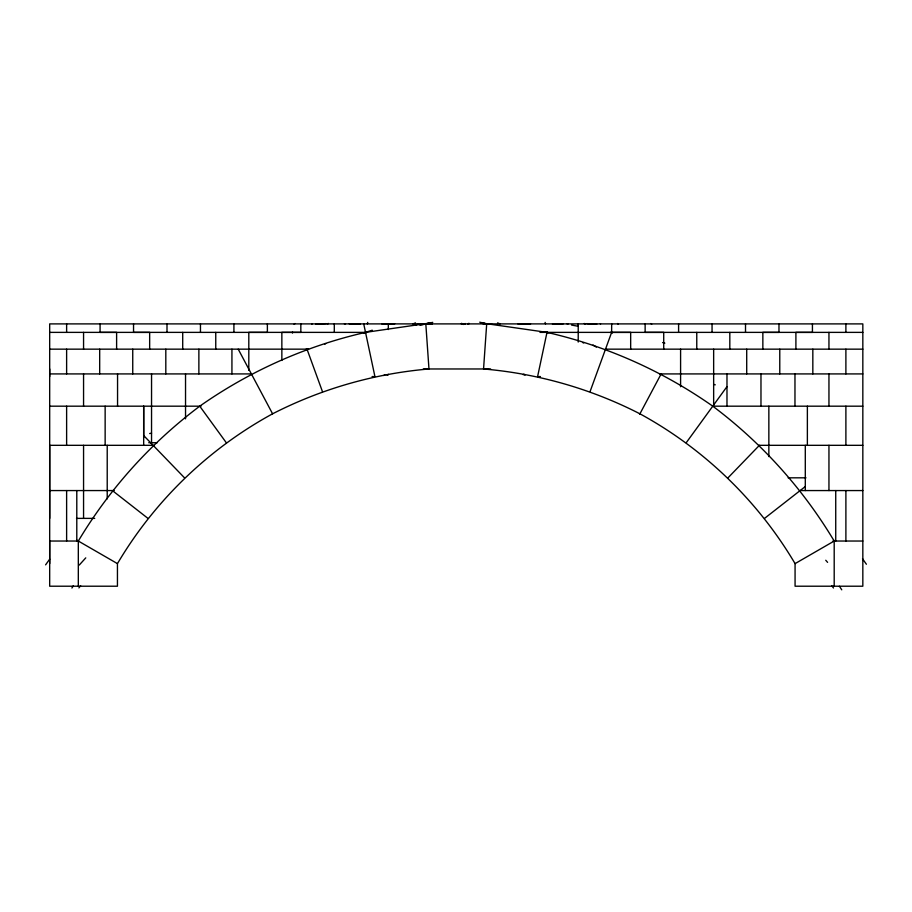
<?xml version="1.0" encoding="UTF-8"?>
<svg xmlns="http://www.w3.org/2000/svg" width="912" height="912" viewBox="0 0 912 912"><rect width="100%" height="100%" fill="white"/><g stroke="black" fill="none" stroke-linecap="round" stroke-linejoin="round"><path stroke-width="1.37" d="M49.681 563.627L49.681 541.033L78.318 541.033C109.668 488.627 150.89 442.833 199.751 406.182C249.706 371.047 305.987 345.99 365.53 332.378L372.256 330.201M49.681 518.381L49.681 323.897L862.832 323.897L862.832 586.211L795.07 586.211L795.07 563.627C757.918 500.813 704.007 448.75 639.928 413.809C591.204 388.843 538.103 373.624 483.554 368.972L486.7 323.897L479.712 322.175M66.622 445.318L66.622 406.182M66.622 373.92L66.622 349.159M66.622 332.378L66.622 323.897M83.562 445.318L83.562 518.381M83.562 406.182L83.562 373.92M83.562 349.159L83.562 332.378M100.081 323.897L100.081 332.378L149.659 332.378L149.659 349.159M105.142 445.318L105.142 406.182M107.217 445.318L107.217 498.91M117.557 406.182L117.557 373.92M132.742 373.92L132.742 349.159M143.674 437.11L143.674 406.182L143.674 445.318M151.54 442.73L151.552 373.92M165.813 373.92L165.813 349.159M166.999 332.378L166.999 323.908M182.708 349.159L182.708 332.378M185.535 418.836L185.535 373.92M198.873 373.92L198.873 349.159M215.756 349.159L215.756 332.378M231.933 373.92L231.933 349.159M248.805 370.386L248.805 332.378L300.835 332.378L300.835 323.908M267.376 323.908L267.376 332.378L133.54 332.378L133.54 323.897M281.854 360.479L281.854 332.378L365.53 332.378L431.08 322.871M292.467 333.051L292.524 331.968M311.893 324.193L311.938 323.612M834.195 586.211L834.195 541.033C802.856 488.627 761.623 442.833 712.774 406.182C662.819 371.047 606.526 345.99 546.995 332.378L537.601 376.565L540.428 376.565M367.354 323.908L367.718 322.392M590.064 391.601L611.621 332.378L611.678 323.908M639.928 413.809L661.143 373.92M71.923 588.012L73.405 585.698M153.102 445.318L49.681 445.318L49.681 586.211L117.443 586.211L117.443 563.627C154.595 500.813 208.517 448.75 272.585 413.809C321.32 388.854 374.422 373.624 428.971 368.972L425.813 323.897L428.264 323.418M45.6 564.847L49.693 559.159M686.223 442.73L726.978 386.631M78.922 587.909L80.632 585.686M79.241 565.075L85.762 557.87M728.027 477.808L759.411 445.318M327.328 324.387L328.32 323.418M294.143 324.284L294.964 323.521M764.552 518.381L805.296 486.541M387.144 375.22L388.352 374.296M415.781 325.31L418.129 323.669M464.083 324.262L465.143 323.543M795.07 563.627L834.195 541.033L833.602 540.155M324.832 344.143L325.664 343.71M467.628 323.908L468.973 323.315M413.033 323.908L415.462 322.859M383.621 375.516L384.887 374.992M420.261 325.151L432.755 322.358M523.203 374.695L524.092 374.501M149.659 433.553L151.552 433.189M423.544 324.273L428.093 323.532M425.847 324.296L428.344 323.897L423.271 324.056L428.458 323.749M567.15 323.965L568.199 323.84M423.875 324.125L427.762 323.68M423.088 324.216L428.549 323.6M357.105 323.988L358.781 323.817M363.5 333.199L365.655 332.994M428.127 323.726L423.772 324.034M306.033 349.216L307.971 349.091M468.152 323.931L468.893 323.885M639.472 413.831L640.395 413.774M419.292 324.661L423.225 324.444M427.158 324.227L432.391 323.942M315.643 324.182L325.823 323.635M364.321 333.188L365.689 333.131M483.599 324.011L489.801 323.806M552.444 324.079L563.365 323.726M463.752 323.92L465.337 323.885M421.64 323.988L429.997 323.817M423.191 323.942L428.446 323.863M381.946 323.977L394.679 323.84M49.681 332.378L116.611 332.378L116.611 349.159M539.961 332.378L630.671 332.378L630.671 349.159M862.832 332.378L795.902 332.378L795.902 349.159M611.678 332.378L663.719 332.378L663.719 349.159M49.681 349.159L308.587 349.159M605.522 349.159L862.832 349.159M423.316 368.972L490.61 368.972M49.681 373.92L251.381 373.92M659.57 373.92L862.832 373.92M372.096 376.565L374.923 376.565L363.728 323.908M49.681 406.182L201.016 406.182M712.774 406.182L862.832 406.182M148.713 442.73L157.206 442.73M758.909 445.318L862.832 445.318M788.105 477.82L805.991 477.82M49.681 490.565L114.217 490.565M800.155 490.565L862.832 490.565M76.505 518.381L94.7 518.381M832.941 541.033L862.832 541.033M484.09 323.897L489.311 323.908M517.845 323.84L530.567 323.965M423.419 324.17L425.836 324.205M422.803 323.84L428.822 323.977M484.603 323.851L488.798 323.954M349.114 323.726L360.115 324.091M489.163 324.011L484.135 323.794L489.379 324.056M344.428 323.885L345.545 323.931M484.477 323.806L488.946 324.045M482.801 323.703L490.599 324.102M586.769 323.635L596.801 324.17M553.755 323.84L555.408 323.977M483.337 323.6L490.075 324.205M484.169 323.669L489.231 324.136M484.728 323.931L486.689 324.148M461.141 323.771L463.171 324.045M546.995 332.378L481.194 322.928M545 332.173L548.944 332.743M546.174 332.253L547.816 332.504M484.443 323.543L488.969 324.262M571.528 325.048L578.219 326.291M484.272 323.475L489.128 324.398M662.591 342.559L664.837 343.151M387.178 374.661L388.056 374.889M713.651 384.362L715.27 384.818M497.587 322.871L500.095 323.908M582.916 342.684L583.669 343.015M461.54 323.315L463.592 324.49M117.443 563.627L76.79 540.155L76.79 541.033L76.79 490.565M593.028 345.01L596.3 347.073M523.841 374.251L525.004 375.163M112.37 490.565L147.961 518.381M584.239 323.441L585.219 324.376M617.584 323.509L618.416 324.296M143.674 435.548L184.486 477.808M650.986 323.543L651.692 324.273M825.748 560.253L827.594 562.362M610.994 332.025L612.1 333.347M831.778 585.778L833.488 588.001M199.751 406.182L226.301 442.73M862.524 558.748L866.4 564.254M839.45 586.279L841.753 589.825M238.214 349.159L272.585 413.809M307.002 349.159L322.449 391.601M545.114 322.403L545.536 323.908M600.427 323.612L600.506 324.205M465.211 323.566L465.211 324.25M845.891 323.897L845.891 332.378M845.891 349.159L845.891 373.92M845.891 406.182L845.891 445.318M845.891 490.565L845.891 541.033M835.734 490.565L835.734 541.033M828.951 332.378L828.951 349.159M828.951 373.92L828.951 406.182M828.951 445.318L828.951 490.565M812.831 349.159L812.831 373.92M812.432 323.897L812.432 332.378L762.854 332.378L762.854 349.159M807.371 406.182L807.371 445.318M805.296 445.318L805.296 490.565M794.968 373.92L794.968 406.182M779.771 349.159L779.771 373.92M778.973 323.897L778.973 332.378L645.137 332.378L645.137 323.908M768.85 406.182L768.85 456.616M760.973 373.92L760.973 406.182M746.711 349.159L746.711 373.92M745.514 323.908L745.514 332.378M729.817 332.378L729.817 349.159M726.978 373.92L726.978 406.182M713.651 349.159L713.651 405.259M712.055 323.908L712.055 332.378M696.768 332.378L696.768 349.159M680.591 349.159L680.591 386.745M678.596 323.908L678.596 332.378M578.219 323.908L578.219 342.046M388.318 323.908L388.318 329.54M334.294 323.908L334.294 332.378M233.917 323.908L233.917 332.378M200.458 323.908L200.458 332.378M99.682 349.159L99.682 373.92M78.318 541.033L78.318 586.211M66.622 490.565L66.622 541.033M49.681 368.961L49.681 376.565"/></g></svg>
